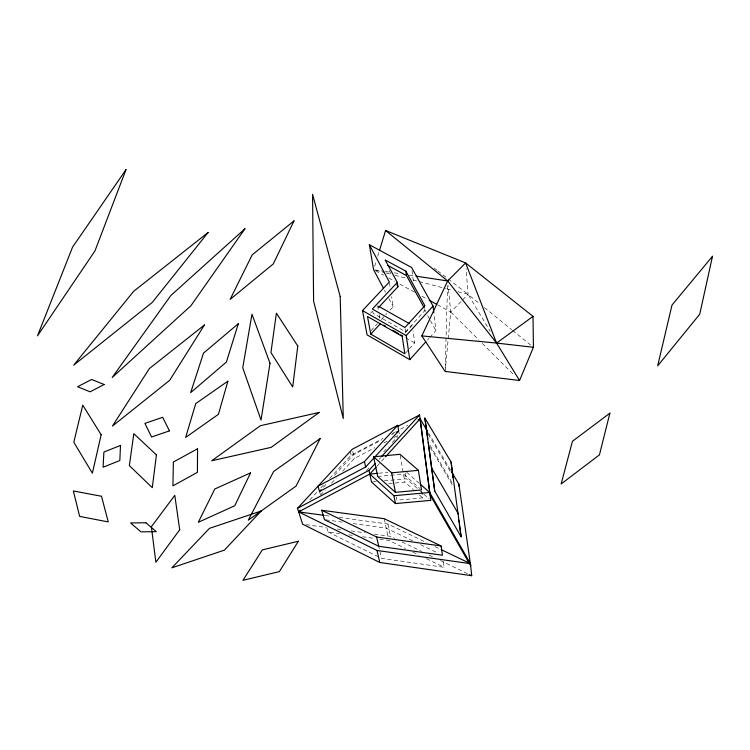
<?xml version="1.0" encoding="UTF-8"?>
<svg xmlns="http://www.w3.org/2000/svg" width="750" height="750" viewBox="0 0 750 750"><rect width="100%" height="100%" fill="white"/><g stroke="black" fill="none" stroke-linecap="round" stroke-linejoin="round"><path stroke-width="0.56" stroke-dasharray="3.75 2.81" d="M445.219 367.931L447.591 284.428M445.125 371.419L448.097 339.975M448.2 338.812L450.741 312.028L448.134 285.553M374.634 266.363L376.003 261.881M377.709 256.275L379.078 251.794M427.444 340.022L428.981 338.316M429.75 337.462L435.891 330.628L434.081 315M405.619 352.997L408.656 349.631M409.416 348.788L414.75 342.891L413.053 330.778M372.75 311.184L373.134 313.331L405.553 331.781L425.409 310.003M405.291 332.944L412.275 325.275L410.241 324.122M376.866 466.294L380.803 461.972M381.591 461.109L384.731 457.659M366.478 470.709L370.387 466.425M383.7 451.856L388.406 446.719M392.316 442.434L397.8 436.434M379.097 459.281L380.653 457.575M320.559 495.084L325.275 489.975M331.566 483.169L336.281 478.059M342.572 471.253L354.356 458.484L374.812 447.684M371.044 330.591L377.372 323.766M381.337 319.5L386.878 313.528M390.038 310.106L393.206 306.694L391.622 296.597M309.769 499.866L317.719 491.278M320.897 487.838L324.075 484.406M329.644 478.397L351.112 455.212L383.044 438.375M323.466 487.2L326.625 483.787M334.528 475.247L353.484 454.753L381.234 440.119M370.603 313.191L372.159 311.522M437.419 304.725L450.741 312.028L461.775 300.778M462.562 299.972L468.084 294.347L466.078 268.753M392.316 433.481L395.4 431.859M400.556 429.141L407.766 425.334M391.509 434.7L393.562 433.612M384.019 442.819L387.094 441.206M394.256 437.419L399.366 434.719L398.869 431.859M378.872 473.212L387.947 472.369M377.728 476.494L403.5 474.103L419.766 488.438M372.694 481.903L376.181 481.584M384.309 480.834L406.369 478.791L419.475 490.35M388.678 483.591L404.916 482.1L413.4 489.6M421.659 491.081L422.728 497.859L396.909 500.203L396.262 496.828M325.303 515.513L329.944 516.141M339.225 517.406L387.928 524.025L426.581 542.597M325.622 519.825L343.922 522.337M353.072 523.584L386.231 528.122L413.297 541.172M306.094 524.672L325.753 527.391M337.312 528.994L340.781 529.472M351.197 530.906L365.072 532.828M374.325 534.113L390.516 536.353L394.678 538.369M326.766 527.484L328.078 531.947L339.544 533.541M348.712 534.816L353.306 535.453M362.475 536.728L375.094 538.491M379.678 539.128L388.847 540.403L405.553 548.522M443.381 561.816L444.169 567.3L381.488 558.347L378.975 547.369M374.756 269.897L383.944 271.294M385.087 271.462L389.681 272.156M394.275 272.859L398.869 273.553M409.209 275.119L414.909 275.981M375.853 270.309L384.853 272.653M385.978 272.944L390.478 274.116M394.978 275.287L406.228 278.222M412.969 279.984L445.594 288.478M446.719 288.778L452.334 290.241M457.959 291.703L468.084 294.347L478.969 303.169M434.944 546.609L440.166 549.122M420.581 544.688L438.281 553.219M401.962 541.903L421.744 551.484M429.037 555.019L433.2 557.034M440.494 560.559L467.559 573.675M412.856 552.075L419.119 555.122M426.422 558.675L444.169 567.3M328.078 531.947L379.397 557.306M375.619 270.825L383.672 275.241M388.706 278.006L394.744 281.316M399.769 284.072L414.872 292.359M422.044 296.297L426.141 298.538M405.722 337.734L414.75 342.891M434.166 268.097L436.913 270.225M437.831 270.938L468.084 294.347L490.228 331.416M484.416 307.584L511.631 329.644M512.541 330.375L531.591 345.816M406.678 472.275L419.447 483.488M420.347 491.119L422.972 493.434M423.844 494.203L429.084 498.825M419.334 494.859L422.728 497.859M450.741 312.028L478.931 340.078M482.241 343.378L514.584 375.553M428.475 432.891L451.134 471.094M428.203 434.222L450.797 472.369M430.069 445.312L452.625 483.591M430.387 447.628L452.897 485.841M424.275 309.478L425.381 311.494M427.594 315.525L429.806 319.547M430.359 320.559L435.891 330.628M389.166 270.478L391.913 275.559M384.497 290.259L385.584 292.322M388.847 298.481L393.206 306.694M319.519 491.466L320.306 494.175M350.222 451.472L351.112 455.212M352.716 451.481L354.356 458.484M384.216 518.7L388.134 537.056M387.928 524.025L390.516 536.353M400.181 455.409L404.916 482.1M405.375 473.072L406.369 478.791M377.597 305.709L378.366 310.134M379.134 314.559L379.894 318.984M389.503 283.144L390.038 286.509M405.084 328.575L405.553 331.781M411.975 270.525L413.541 282.328"/><path stroke-width="1.12" d="M379.425 250.669L385.584 230.494L465.619 262.941L533.025 316.369L533.409 347.288L519.562 380.503L445.125 371.419L421.828 335.897L447.684 280.95L465.619 262.941L496.575 343.078L519.562 380.503M433.828 312.769L433.05 306.075L411.562 267.45L369.337 244.734L389.325 282.019L362.484 310.603L367.087 334.866L409.791 359.662L425.916 341.728M409.791 359.662L406.219 335.559L433.05 306.075M376.078 467.156L369.788 474.056L298.631 511.884L376.997 550.453L470.466 563.672L471.722 575.7L379.791 562.481L302.625 524.184L297.478 508.322L352.2 449.288L397.734 425.316L398.7 430.903L365.653 467.006L319.519 491.466L317.991 486.169L364.444 461.578L397.734 425.316M385.519 456.797L420.122 418.819L427.284 430.884M297.478 508.322L368.981 470.363L375.206 463.538M381.431 456.722L419.559 414.956L429.694 492.394M370.763 334.097L367.5 316.509L402.188 336.347L404.85 353.841L370.763 334.097L380.663 323.409M300.225 510.169L298.631 511.884L324.141 515.353M319.519 491.466L321.094 489.759M378.562 307.509L397.95 286.744L397.303 282.384L385.181 259.988L405.872 271.181L424.875 305.672L404.925 327.506L372.366 309.037L397.303 282.384M533.025 316.369L496.575 343.078L421.828 335.897M397.828 426.403L419.559 414.956M418.069 419.906L420.122 418.819L430.828 500.372L395.419 503.569L371.531 482.016L368.981 470.363M396.647 431.991L398.7 430.903M373.584 456.806L399.994 454.312L418.387 470.334L421.481 489.947L395.4 492.328L377.728 476.494L373.584 456.806L391.659 472.819L395.4 492.328M377.738 473.316L369.788 474.056L393.891 495.722L395.419 503.569M391.659 472.819L418.387 470.334M393.891 495.722L429.656 492.459L470.466 563.672L441.206 549.628M533.409 347.288L496.575 343.078L447.684 280.95L385.584 230.494M321.722 510.253L384.216 518.7L441.112 545.953L442.444 555.234L378.722 546.272L324.478 519.675L321.722 510.253L376.603 537L441.112 545.953M416.044 276.159L447.684 280.95M469.641 574.688L471.722 575.7M387.834 265.444L406.481 275.569L424.303 307.978M429.216 300.225L436.388 304.163M378.619 306.281L409.219 323.55M362.484 310.603L406.219 335.559M383.672 325.125L385.678 326.269M392.691 330.281L398.709 333.722M400.716 334.866L402.722 336.019M420.3 484.237L429.656 492.459M424.875 418.078L451.088 462.028L461.137 536.831L434.728 491.025L424.875 418.078L427.8 438.834M451.725 472.097L458.878 484.163L470.681 565.791L429.984 494.691M431.419 467.606L458.55 514.172M396.853 284.709L397.95 286.744M383.409 288.206L373.603 269.719L369.337 244.734M376.997 550.453L379.791 562.481M376.603 537L378.722 546.272M364.444 461.578L365.653 467.006M458.691 519.759L459.019 522.028M459.347 524.306L461.137 536.831M405.872 271.181L406.481 275.569M428.287 442.294L434.728 491.025M451.088 462.028L452.391 473.259M452.644 475.5L452.906 477.75M458.878 484.163L459.131 486.422M197.559 448.781L197.419 472.331L172.931 485.85L173.381 462.037L197.559 448.781M120.497 445.444L119.831 460.538L103.087 467.222L103.894 452.053L120.497 445.444M297.787 346.012L292.697 386.972L270.947 352.538L276.394 313.209L297.787 346.012M156.431 454.903L152.287 487.659L129.347 465.609L133.819 433.697L156.431 454.903M270.009 363.263L261.038 420.075L242.738 367.781L251.972 314.203L270.009 363.263M712.5 256.284L699.731 314.213L657.666 365.859L672 305.072L712.5 256.284M101.156 434.756L92.391 473.194L73.809 442.247L82.763 405.131L101.156 434.756M609.881 413.184L599.438 454.875L561.141 483.966L572.466 441.272L609.881 413.184M227.888 381.169L218.438 414.309L185.653 437.409L195.741 403.603L227.888 381.169M238.341 323.672L226.387 362.053L190.678 392.625L203.494 353.147L238.341 323.672M125.981 169.678L94.969 250.912L37.5 335.831L72.544 247.162L125.981 169.678M294.019 220.866L273.281 263.934L230.128 299.4L252.169 254.887L294.019 220.866M250.566 472.866L234.75 505.744L198.328 522.281L214.763 489.019L250.566 472.866M320.147 438.6L296.1 486.047L248.287 520.191L273.666 471.441L320.147 438.6M298.359 541.256L279.403 571.594L242.944 580.322L262.369 549.872L298.359 541.256M204.431 325.003L169.669 380.325L112.444 426.084L149.372 368.569L204.431 325.003M244.941 228.787L190.941 305.7L112.191 377.475L170.841 295.509L244.941 228.787M179.7 529.763L155.878 562.238L151.359 526.744L174.787 495.356L179.7 529.763M208.097 232.5L152.222 302.466L73.716 365.147L133.678 291.291L208.097 232.5M261.122 511.022L224.391 550.144L171.862 567.825L209.484 528.337L261.122 511.022M319.181 412.434L271.181 447.347L211.697 460.772L260.4 425.709L319.181 412.434M104.194 384.516L90.103 391.828L77.597 386.737L91.65 379.472L104.194 384.516M169.472 430.875L151.584 436.988L144.909 423.375L162.656 417.319L169.472 430.875M145.875 522.75L130.575 522.956L140.934 531.844L156.347 531.656L145.875 522.75M101.494 496.266L73.35 490.969L79.65 516.384L108.244 521.934L101.494 496.266M340.2 296.588L312.562 194.325L313.603 301.144L343.284 418.463L340.2 296.588"/></g></svg>
